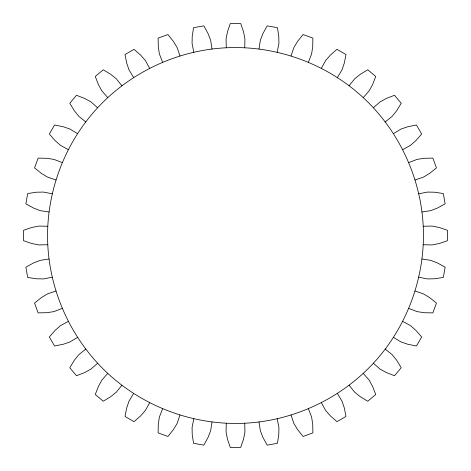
<?xml version="1.0" encoding="UTF-8"?>
<svg xmlns="http://www.w3.org/2000/svg" width="471" height="471" viewBox="0 0 471 471"><rect width="100%" height="100%" fill="white"/><g stroke="black" fill="none" stroke-linecap="round" stroke-linejoin="round"><path stroke-width="0.71" d="M226.263 423.217L226.074 432.119L227.469 439.172L230.29 447.45L240.71 447.45L243.531 439.172L244.926 432.119L244.737 423.217C293.274 420.85 340.35 398.896 373.362 363.241C407.368 326.591 425.713 276.194 423.217 226.263C420.85 177.726 398.896 130.65 363.241 97.638C326.591 63.632 276.194 45.287 226.263 47.783C177.726 50.15 130.65 72.104 97.638 107.759C63.632 144.409 45.287 194.806 47.783 244.737C50.15 293.274 72.104 340.35 107.759 373.362C144.409 407.368 194.806 425.713 244.737 423.217M244.737 47.783L244.926 38.881L243.531 31.828L240.71 23.55L230.29 23.55L227.469 31.828L226.074 38.881L226.263 47.783M258.997 49.031L260.357 40.235L262.959 33.529L267.175 25.864L277.437 27.677L278.779 36.32L278.926 43.509L277.195 52.24M212.003 421.969L210.643 430.765L208.041 437.471L203.825 445.136L193.563 443.323L192.221 434.68L192.074 427.491L193.805 418.76M291.019 55.943L293.886 47.518L297.613 41.366L303.094 34.548L312.885 38.116L312.709 46.859L311.602 53.965L308.387 62.26M179.981 415.057L177.114 423.482L173.387 429.634L167.906 436.452L158.115 432.884L158.291 424.141L159.398 417.035L162.613 408.74M321.357 68.313L325.644 60.512L330.377 55.101L336.959 49.343L345.991 54.554L344.289 63.132L341.97 69.938L337.36 77.55M149.643 402.687L145.356 410.488L140.623 415.899L134.041 421.657L125.009 416.446L126.711 407.868L129.03 401.062L133.64 393.45M349.088 85.763L354.663 78.822L360.262 74.318L367.745 69.785L375.728 76.485L372.567 84.645L369.105 90.944L363.241 97.638M121.912 385.237L116.337 392.178L110.738 396.682L103.255 401.215L95.272 394.515L98.433 386.355L101.895 380.056L107.759 373.362M373.362 107.759L380.056 101.895L386.355 98.433L394.515 95.272L401.215 103.255L396.682 110.738L392.178 116.337L385.237 121.912M97.638 363.241L90.944 369.105L84.645 372.567L76.485 375.728L69.785 367.745L74.318 360.262L78.822 354.663L85.763 349.088M393.45 133.64L401.062 129.03L407.868 126.711L416.446 125.009L421.657 134.041L415.899 140.623L410.488 145.356L402.687 149.643M77.55 337.36L69.938 341.97L63.132 344.289L54.554 345.991L49.343 336.959L55.101 330.377L60.512 325.644L68.313 321.357M408.74 162.613L417.035 159.398L424.141 158.291L432.884 158.115L436.452 167.906L429.634 173.387L423.482 177.114L415.057 179.981M62.26 308.387L53.965 311.602L46.859 312.709L38.116 312.885L34.548 303.094L41.366 297.613L47.518 293.886L55.943 291.019M418.76 193.805L427.491 192.074L434.68 192.221L443.323 193.563L445.136 203.825L437.471 208.041L430.765 210.643L421.969 212.003M52.24 277.195L43.509 278.926L36.32 278.779L27.677 277.437L25.864 267.175L33.529 262.959L40.235 260.357L49.031 258.997M423.217 226.263L432.119 226.074L439.172 227.469L447.45 230.29L447.45 240.71L439.172 243.531L432.119 244.926L423.217 244.737M47.783 244.737L38.881 244.926L31.828 243.531L23.55 240.71L23.55 230.29L31.828 227.469L38.881 226.074L47.783 226.263M421.969 258.997L430.765 260.357L437.471 262.959L445.136 267.175L443.323 277.437L434.68 278.779L427.491 278.926L418.76 277.195M49.031 212.003L40.235 210.643L33.529 208.041L25.864 203.825L27.677 193.563L36.32 192.221L43.509 192.074L52.24 193.805M415.057 291.019L423.482 293.886L429.634 297.613L436.452 303.094L432.884 312.885L424.141 312.709L417.035 311.602L408.74 308.387M55.943 179.981L47.518 177.114L41.366 173.387L34.548 167.906L38.116 158.115L46.859 158.291L53.965 159.398L62.26 162.613M402.687 321.357L410.488 325.644L415.899 330.377L421.657 336.959L416.446 345.991L407.868 344.289L401.062 341.97L393.45 337.36M68.313 149.643L60.512 145.356L55.101 140.623L49.343 134.041L54.554 125.009L63.132 126.711L69.938 129.03L77.55 133.64M385.237 349.088L392.178 354.663L396.682 360.262L401.215 367.745L394.515 375.728L386.355 372.567L380.056 369.105L373.362 363.241M85.763 121.912L78.822 116.337L74.318 110.738L69.785 103.255L76.485 95.272L84.645 98.433L90.944 101.895L97.638 107.759M363.241 373.362L369.105 380.056L372.567 386.355L375.728 394.515L367.745 401.215L360.262 396.682L354.663 392.178L349.088 385.237M107.759 97.638L101.895 90.944L98.433 84.645L95.272 76.485L103.255 69.785L110.738 74.318L116.337 78.822L121.912 85.763M337.36 393.45L341.97 401.062L344.289 407.868L345.991 416.446L336.959 421.657L330.377 415.899L325.644 410.488L321.357 402.687M133.64 77.55L129.03 69.938L126.711 63.132L125.009 54.554L134.041 49.343L140.623 55.101L145.356 60.512L149.643 68.313M308.387 408.74L311.602 417.035L312.709 424.141L312.885 432.884L303.094 436.452L297.613 429.634L293.886 423.482L291.019 415.057M162.613 62.26L159.398 53.965L158.291 46.859L158.115 38.116L167.906 34.548L173.387 41.366L177.114 47.518L179.981 55.943M277.195 418.76L278.926 427.491L278.779 434.68L277.437 443.323L267.175 445.136L262.959 437.471L260.357 430.765L258.997 421.969M193.805 52.24L192.074 43.509L192.221 36.32L193.563 27.677L203.825 25.864L208.041 33.529L210.643 40.235L212.003 49.031"/></g></svg>
